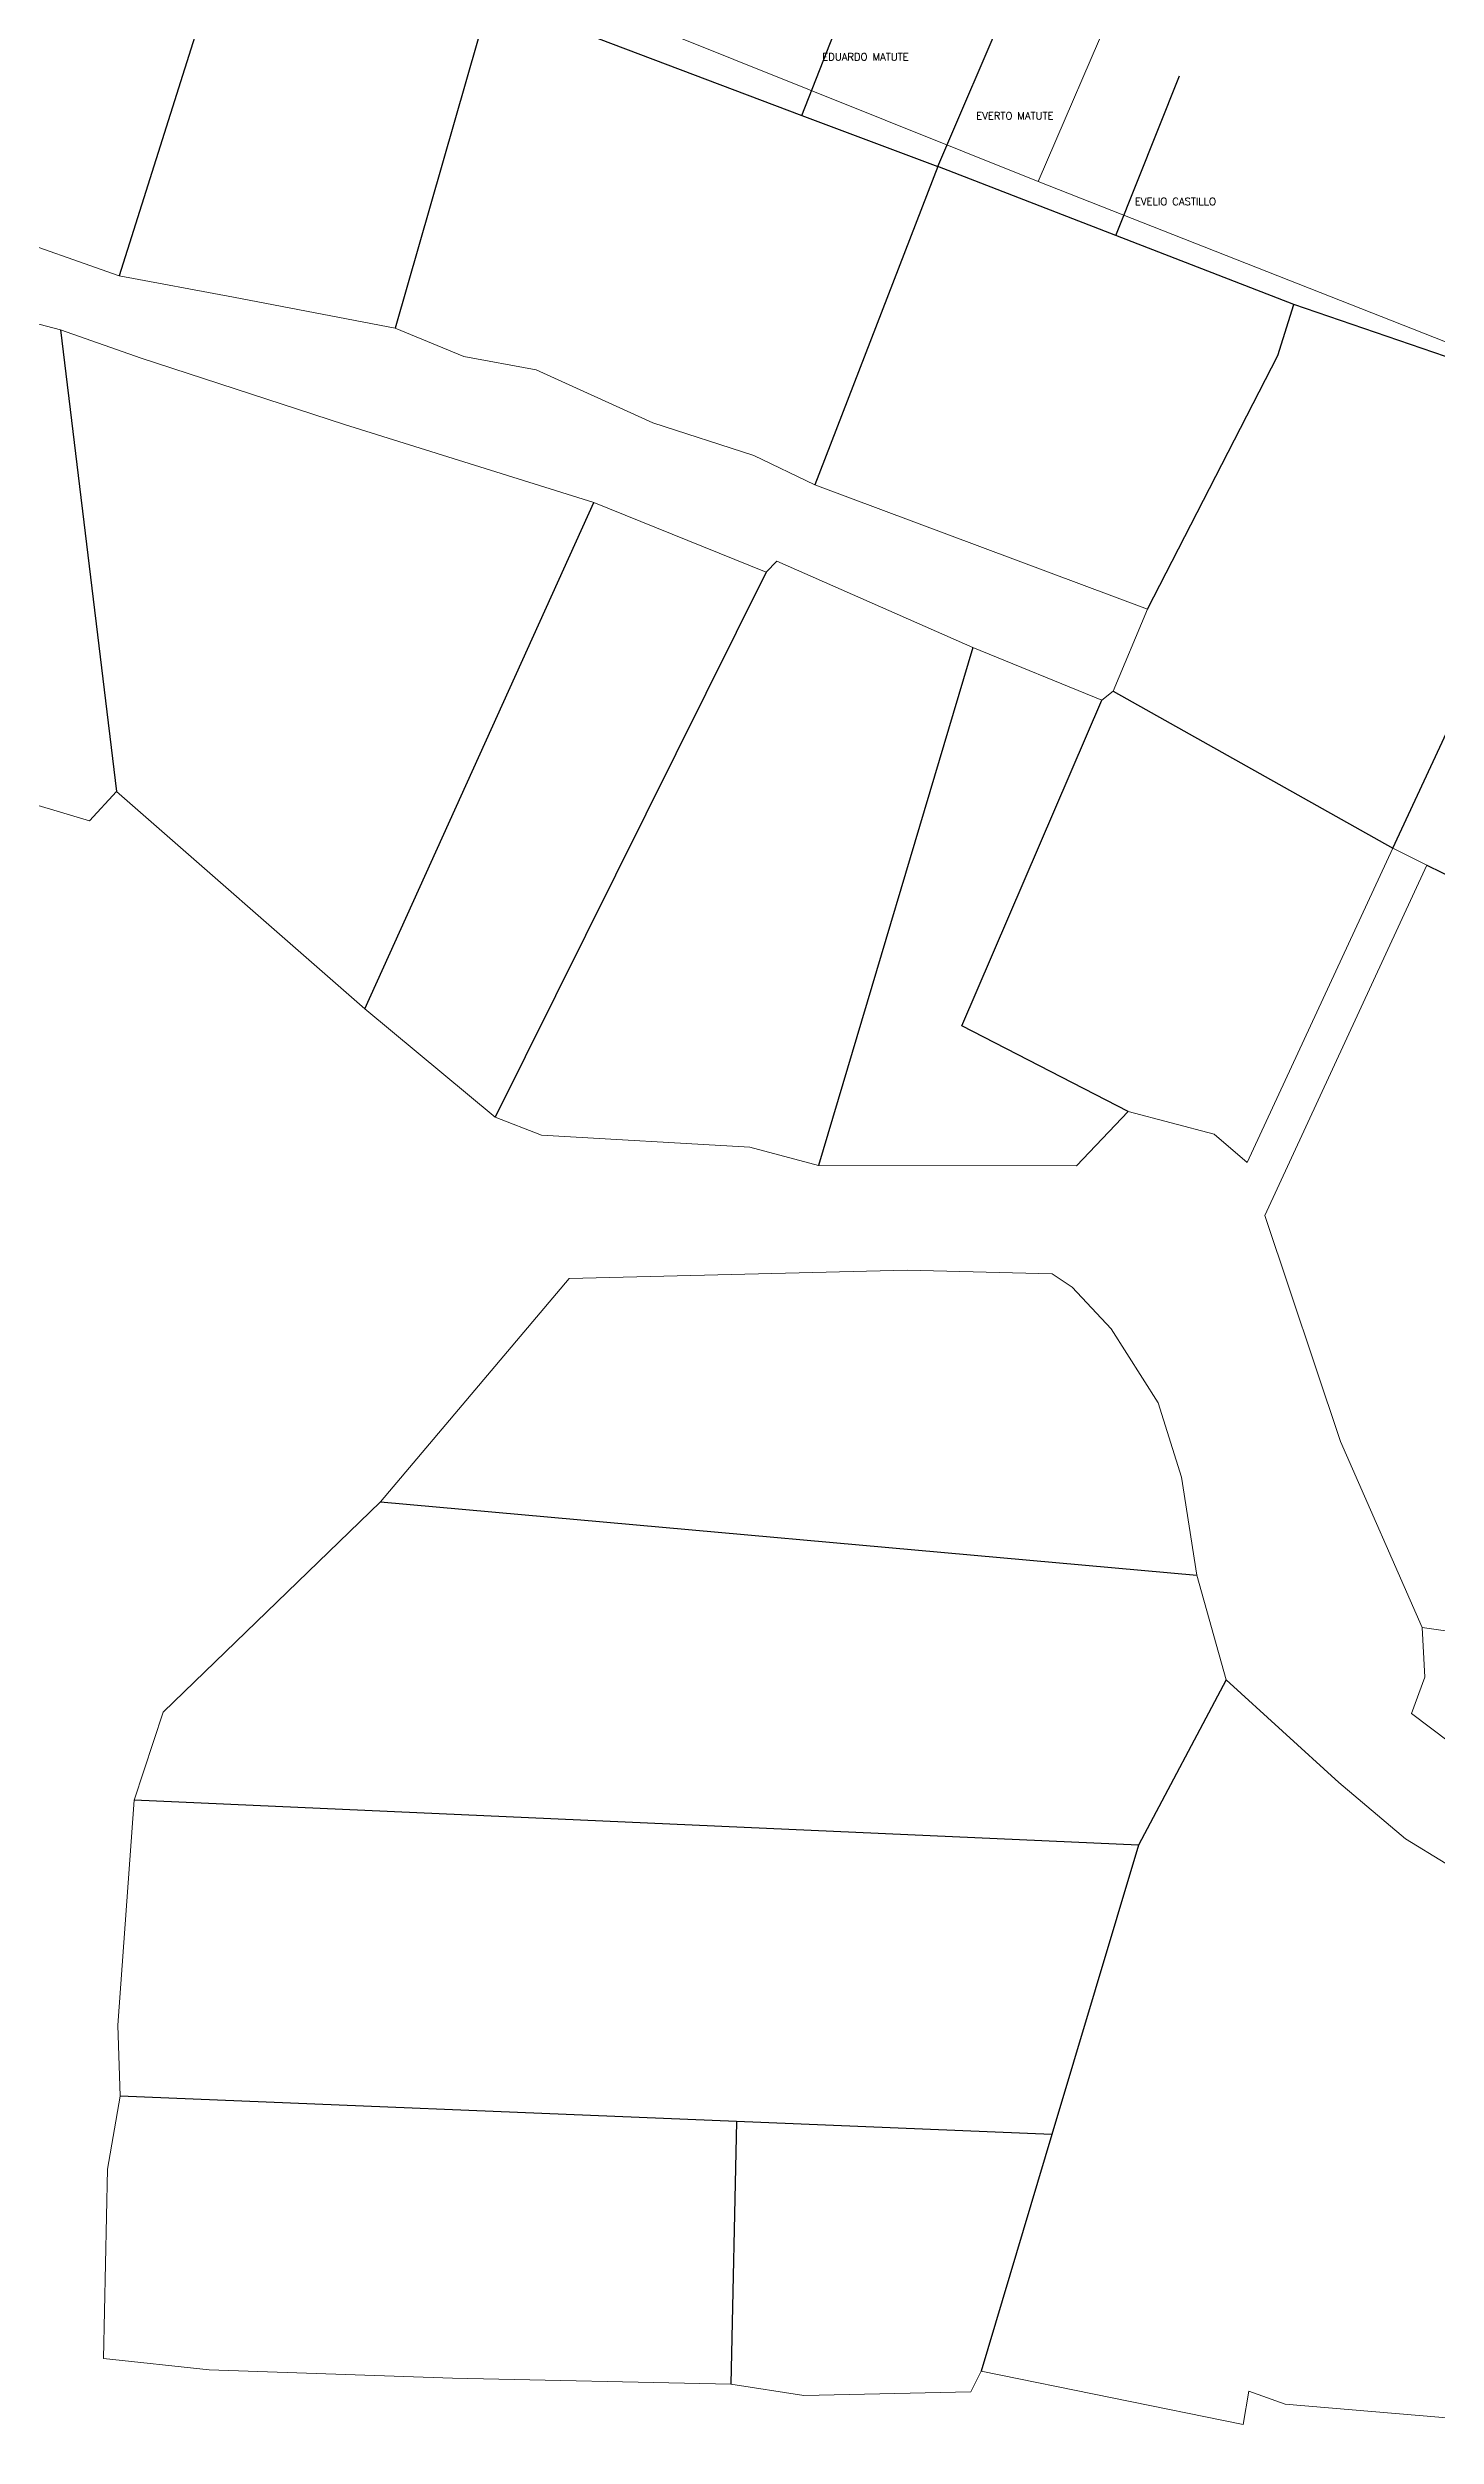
# Model space of a CAD drawing. Header units: millimetres. Extents: x 612074 to 614541, y 1316471 to 1317841.
# Drawn here: x 613490.6 to 613545.2, y 1317265.3 to 1317359.1 of the extents above; entities that cross this region are included whole.
import ezdxf

# ---------------------------------------------------------------- set-up
doc = ezdxf.new("R2010")
doc.units = ezdxf.units.MM
doc.layers.add('CAPA ROJA', color=1, linetype='Continuous')
doc.styles.add('MtXpl_Txt', font='txt_____.ttf')

msp = doc.modelspace()

# ---------------------------------------------------------------- linework, layer by layer
at = {"layer": 'CAPA ROJA', "color": 1, "linetype": 'Continuous', "lineweight": 13}
for p, q in [((613539.399, 1317376.726), (613529.546, 1317353.845)), ((613529.546, 1317353.845), (613509.655, 1317361.831)), ((613549.126, 1317346.144), (613529.546, 1317353.845)), ((613491.138, 1317348.025), (613470.52, 1317353.377)), ((613485.354, 1317352.99), (613493.441, 1317350.148)), ((613493.441, 1317350.148), (613497.936, 1317349.312)), ((613497.936, 1317349.312), (613504.287, 1317348.09)), ((613494.315, 1317346.915), (613491.138, 1317348.025)), ((613504.287, 1317348.09), (613506.982, 1317346.977)), ((613502.297, 1317344.302), (613494.315, 1317346.915)), ((613506.982, 1317346.977), (613509.835, 1317346.453)), ((613509.835, 1317346.453), (613514.418, 1317344.379)), ((613512.09, 1317341.249), (613502.297, 1317344.302)), ((613514.418, 1317344.379), (613518.377, 1317343.092)), ((613518.377, 1317343.092), (613520.782, 1317341.937)), ((613520.782, 1317341.937), (613533.843, 1317337.063)), ((613518.869, 1317338.514), (613512.09, 1317341.249)), ((613519.285, 1317338.944), (613518.869, 1317338.514)), ((613526.989, 1317335.547), (613519.285, 1317338.944)), ((613533.843, 1317337.063), (613532.492, 1317333.838)), ((613532.054, 1317333.483), (613526.989, 1317335.547)), ((613532.492, 1317333.838), (613532.054, 1317333.483)), ((613490.136, 1317329.387), (613492.284, 1317328.751)), ((613492.284, 1317328.751), (613493.344, 1317329.893)), ((613493.344, 1317329.893), (613503.099, 1317321.368)), ((613543.478, 1317327.669), (613537.766, 1317315.327)), ((613544.826, 1317327.008), (613543.478, 1317327.669)), ((613544.826, 1317327.008), (613538.46, 1317313.255)), ((613503.099, 1317321.368), (613508.223, 1317317.106)), ((613508.223, 1317317.106), (613510.04, 1317316.4)), ((613531.051, 1317315.205), (613533.087, 1317317.328)), ((613533.087, 1317317.328), (613536.47, 1317316.439)), ((613510.04, 1317316.4), (613518.227, 1317315.939)), ((613536.47, 1317316.439), (613537.766, 1317315.327)), ((613518.227, 1317315.939), (613520.919, 1317315.215)), ((613520.919, 1317315.215), (613531.051, 1317315.205)), ((613538.46, 1317313.255), (613541.434, 1317304.374)), ((613503.717, 1317302.002), (613511.127, 1317310.779)), ((613511.127, 1317310.779), (613524.407, 1317311.109)), ((613524.407, 1317311.109), (613530.095, 1317310.954)), ((613530.095, 1317310.954), (613530.885, 1317310.437)), ((613530.885, 1317310.437), (613532.423, 1317308.795)), ((613532.423, 1317308.795), (613534.26, 1317305.9)), ((613534.26, 1317305.9), (613535.185, 1317302.975)), ((613541.434, 1317304.374), (613544.638, 1317297.077)), ((613535.185, 1317302.975), (613535.778, 1317299.128)), ((613495.176, 1317293.753), (613503.717, 1317302.002)), ((613535.778, 1317299.128), (613536.938, 1317295.015)), ((613544.638, 1317297.077), (613544.739, 1317295.125)), ((613546.291, 1317296.835), (613544.638, 1317297.077)), ((613536.938, 1317295.015), (613541.365, 1317290.983)), ((613544.739, 1317295.125), (613544.223, 1317293.691)), ((613494.038, 1317290.294), (613495.176, 1317293.753)), ((613544.223, 1317293.691), (613553.972, 1317286.317)), ((613541.365, 1317290.983), (613543.977, 1317288.775)), ((613494.038, 1317290.294), (613493.391, 1317281.463)), ((613543.977, 1317288.775), (613557.677, 1317280.392)), ((613493.391, 1317281.463), (613493.482, 1317278.671)), ((613493.482, 1317278.671), (613492.986, 1317275.801)), ((613492.986, 1317275.801), (613492.827, 1317268.369)), ((613496.978, 1317267.923), (613492.827, 1317268.369)), ((613506.543, 1317267.603), (613496.978, 1317267.923)), ((613517.476, 1317267.366), (613506.543, 1317267.603)), ((613520.342, 1317266.922), (613517.476, 1317267.366)), ((613527.31, 1317267.875), (613526.906, 1317267.059)), ((613537.602, 1317265.774), (613527.31, 1317267.875)), ((613526.906, 1317267.059), (613520.342, 1317266.922)), ((613537.828, 1317267.082), (613537.602, 1317265.774)), ((613539.259, 1317266.573), (613537.828, 1317267.082)), ((613554.026, 1317265.318), (613539.259, 1317266.573))]:
    msp.add_line(p, q, dxfattribs=at)
at = {"layer": 'CAPA ROJA', "color": 1, "linetype": 'Continuous', "lineweight": -3}
for p, q in [((613497.999, 1317364.543), (613493.441, 1317350.148)), ((613520.272, 1317356.447), (613522.975, 1317363.327)), ((613508.013, 1317361.065), (613504.287, 1317348.09)), ((613525.606, 1317354.438), (613528.373, 1317360.873)), ((613512.267, 1317359.463), (613520.272, 1317356.447)), ((613532.601, 1317351.732), (613535.103, 1317357.999)), ((613520.272, 1317356.447), (613525.606, 1317354.438)), ((613525.606, 1317354.438), (613520.782, 1317341.937)), ((613532.601, 1317351.732), (613525.606, 1317354.438)), ((613539.595, 1317349.026), (613532.601, 1317351.732)), ((613538.964, 1317347.023), (613539.595, 1317349.026)), ((613545.555, 1317346.983), (613539.595, 1317349.026)), ((613491.138, 1317348.025), (613493.344, 1317329.893)), ((613533.843, 1317337.063), (613538.964, 1317347.023)), ((613543.478, 1317327.669), (613551.515, 1317344.941)), ((613503.099, 1317321.368), (613512.09, 1317341.249)), ((613518.869, 1317338.514), (613508.223, 1317317.106)), ((613526.989, 1317335.547), (613520.919, 1317315.215)), ((613526.557, 1317320.701), (613532.054, 1317333.483)), ((613532.492, 1317333.838), (613543.478, 1317327.669)), ((613544.826, 1317327.008), (613557.936, 1317320.583)), ((613533.087, 1317317.328), (613526.557, 1317320.701)), ((613503.717, 1317302.002), (613535.778, 1317299.128)), ((613536.938, 1317295.015), (613533.49, 1317288.524)), ((613533.49, 1317288.524), (613494.038, 1317290.294)), ((613533.49, 1317288.524), (613530.091, 1317277.167)), ((613517.701, 1317277.676), (613493.482, 1317278.671)), ((613517.701, 1317277.676), (613517.476, 1317267.366)), ((613530.091, 1317277.167), (613517.701, 1317277.676)), ((613530.091, 1317277.167), (613527.31, 1317267.875))]:
    msp.add_line(p, q, dxfattribs=at)

# ---------------------------------------------------------------- texts
at = {"layer": 'CAPA ROJA', "color": 1, "lineweight": 30, "style": 'MtXpl_Txt'}
for s, p in [('EDUARDO MATUTE', (613521.068, 1317358.6)), ('EVERTO MATUTE', (613527.117, 1317356.286)), ('EVELIO CASTILLO', (613533.351, 1317352.921))]:
    msp.add_text(s, height=0.288, dxfattribs=at).set_placement(p)

doc.saveas('drawing.dxf')
